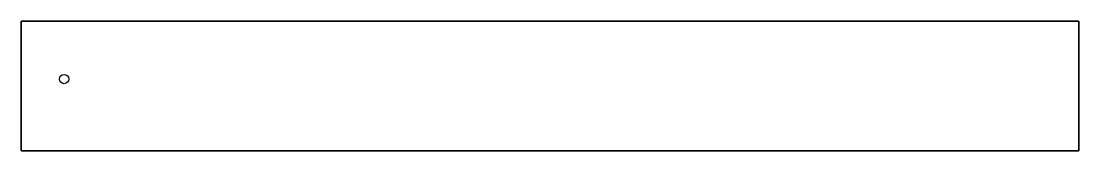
# Model space of a CAD drawing. Extents: x 0 to 912, y 0 to 112.
import ezdxf

# ---------------------------------------------------------------- set-up
doc = ezdxf.new("R2010")
doc.units = 0

msp = doc.modelspace()

# ---------------------------------------------------------------- linework, layer by layer
at = {"layer": 'CONTORNO'}
msp.add_lwpolyline([(0, 112), (912, 112), (912, 0), (0, 0)], close=True, dxfattribs=at)
at = {"layer": 'HDRILL', "extrusion": (0, 1, 0)}
for centre in [(-37, -9, 112), (-316.33, -9, 112), (-585.67, -9, 112), (-875, -9, 112)]:
    msp.add_circle(centre, 4, dxfattribs=at)
at = {"layer": 'HDRILL', "extrusion": (-1, 0, 0)}
for centre in [(-75, -9), (-37, -9)]:
    msp.add_circle(centre, 4, dxfattribs=at)
at = {"layer": 'HDRILL', "extrusion": (0, -1, 0)}
for centre in [(50, -9), (456, -9), (862, -9)]:
    msp.add_circle(centre, 2.5, dxfattribs=at)
at = {"layer": 'PANEL'}
msp.add_lwpolyline([(0, 0), (912, 0), (912, 112), (0, 112)], close=True, dxfattribs=at)
at = {"layer": 'VDRILL'}
msp.add_circle((37, 62, -18), 4, dxfattribs=at)

doc.saveas('drawing.dxf')
